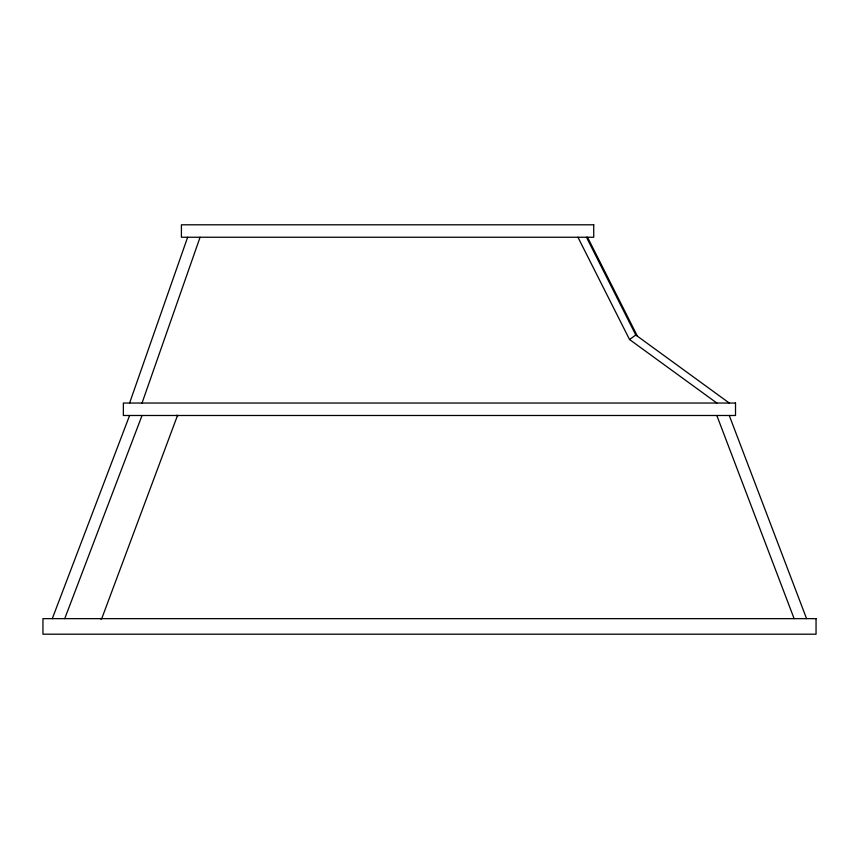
<?xml version="1.0" encoding="UTF-8"?>
<svg xmlns="http://www.w3.org/2000/svg" width="859" height="859" viewBox="0 0 859 859"><rect width="100%" height="100%" fill="white"/><g stroke="black" fill="none" stroke-linecap="round" stroke-linejoin="round"><path stroke-width="1.29" d="M129.591 403.043L187.638 237.245M142.036 403.043L200.083 237.245M101.62 618.931L177.502 415.488L176.696 415.284M52.281 618.641L129.591 415.488M64.726 618.641L142.036 415.488M577.946 237.245L629.54 339.52L635.789 335.01L729.291 403.043M100.965 618.491L100.256 618.544L100.879 618.899M177.383 415.799L177.953 415.82L177.502 415.488M629.54 339.52L716.846 403.043M587.513 237.245L637.432 336.202M586.472 237.245L635.789 335.01M729.27 415.488L806.569 618.641M716.825 415.488L794.124 618.641M593.73 224.8L181.41 224.8L181.41 237.245L593.73 237.245L593.73 224.8M735.519 403.043L123.363 403.043L123.363 415.488L735.519 415.488L735.519 403.043M816.05 618.641L42.95 618.641L42.95 634.2L816.05 634.2L816.05 618.641"/></g></svg>
